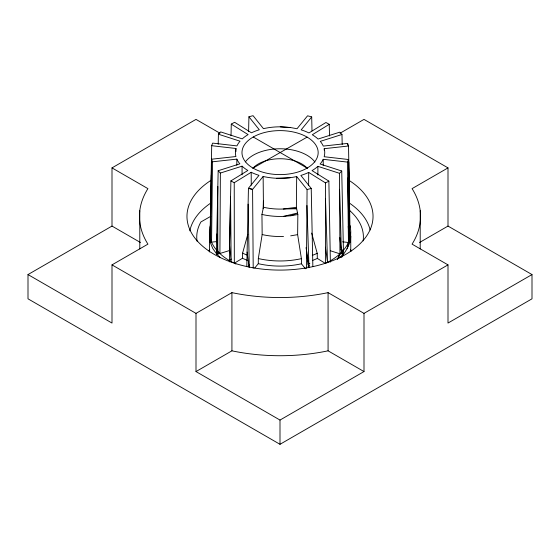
<?xml version="1.0" encoding="UTF-8"?>
<svg xmlns="http://www.w3.org/2000/svg" width="560" height="560" viewBox="0 0 560 560"><rect width="100%" height="100%" fill="white"/><g stroke="black" fill="none" stroke-linecap="round" stroke-linejoin="round"><path stroke-width="0.84" d="M220.423 257.691L216.972 254.408L217.777 251.426L217.833 186.466M242.067 174.839L242.074 166.166L220.374 173.047A69.405 40.075 0 0 1 218.169 170.73L239.869 163.849A44.667 25.788 0 0 1 236.852 159.124L212.513 161.798A69.405 40.075 0 0 1 211.61 159.208L235.928 156.534A44.667 25.788 0 0 1 235.977 148.484L211.701 145.705L210.245 225.82A70.679 40.81 0 0 0 210.161 238.154L210.217 242.249L212.765 248.486L216.972 254.408L229.537 250.516M312.858 266.595L311.227 188.419L300.846 175.434A44.667 25.788 0 0 0 308.686 172.41L325.507 182.903L325.402 263.452L317.324 258.412A58.807 33.95 0 0 1 312.452 260.484M233.247 262.71L229.131 260.435A70.679 40.81 0 0 1 219.912 253.568L220.374 173.047M236.817 165.27L236.852 159.124M308.623 185.283L308.686 172.41M254.737 268.03L258.286 263.676L258.321 258.552L262.157 234.556L261.947 214.431L263.452 207.249L263.137 176.47C274.141 178.955 285.67 178.976 296.688 176.547L307.069 189.525L306.439 268.303M217.413 241.542L210.217 242.249L210.637 239.778L211.323 174.881M305.424 268.765L301.441 263.774L301.399 258.643L297.64 234.633L297.843 214.515L296.373 207.319L296.688 176.547M219.912 253.568L216.482 249.963A70.679 40.81 0 0 1 211.561 242.186L212.513 161.798M235.942 151.55L235.977 148.484M349.671 211.701L349.692 210M349.958 227.598L348.53 146.006A69.405 40.075 0 0 0 347.627 143.416L323.288 146.09A44.667 25.788 0 0 0 320.271 141.365L341.978 134.484L342.188 144.501M211.61 159.208L210.161 238.154L211.561 242.186M218.204 144.221L218.414 134.211A69.405 40.075 0 0 1 219.723 132.811L220.647 131.901L242.256 138.88A44.667 25.788 0 0 1 248.094 134.603L231.28 124.11A69.405 40.075 0 0 1 234.64 122.311L251.454 132.804A44.667 25.788 0 0 1 259.301 129.78L248.92 116.795A69.405 40.075 0 0 1 253.078 115.689L263.452 128.667A44.667 25.788 0 0 1 280.245 126.819L290.472 127.526L297.01 128.744L307.559 115.815A69.405 40.075 0 0 1 311.703 116.935L311.997 130.921M218.169 170.73L216.482 249.963L216.972 254.408L219.177 252.861M248.605 131.656L248.92 116.795M246.806 266.441L248.444 188.279L258.993 175.343A44.667 25.788 0 0 1 251.195 172.277L234.234 182.7L234.325 263.249A70.679 40.81 0 0 0 235.879 263.991M231.021 135.744L231.28 124.11M242.074 166.166A44.667 25.788 0 0 0 247.856 170.471L230.902 180.887L229.488 244.412L231.147 261.597L230.545 196.686L229.39 261.877M234.325 263.249L242.473 258.251L242.592 253.134L247.786 234.36M263.158 208.642L263.389 201.075M217.119 250.698L216.972 254.408L218.47 252.147M210.385 238.966L210.217 242.249L211.225 241.388M350.238 232.19C352.485 241.521 346.591 249.655 341.761 256.963L342.923 254.688L343.42 250.243L341.733 171.003L320.124 164.024A44.667 25.788 0 0 0 323.204 159.313L347.508 162.099A69.405 40.075 0 0 0 348.439 159.509L324.163 156.73A44.667 25.788 0 0 0 324.219 148.68L348.53 146.006M209.391 251.993L209.734 233.471M330.372 262.101L328.867 181.104L312.046 170.611A44.667 25.788 0 0 0 317.884 166.334L339.5 173.313A69.405 40.075 0 0 0 341.733 171.003M347.508 162.099L348.446 242.494L347.207 248.787L348.789 241.696L348.446 242.494A70.679 40.81 0 0 1 343.42 250.243L339.941 253.834A70.679 40.81 0 0 1 330.631 260.659L326.487 262.92M210.917 240.583L210.217 242.249L209.391 235.865M339.5 173.313L339.941 253.834L337.449 259.35L340.69 253.134L342.923 254.688L341.733 256.998L342.923 254.688L342.776 250.978M211.211 240.996L210.217 242.249L211.379 241.206M263.137 176.47L252.581 189.399L253.204 268.184M311.703 116.935L301.154 129.871A44.667 25.788 0 0 1 308.952 132.937L325.913 122.514A69.405 40.075 0 0 1 329.245 124.327L329.504 135.961M248.29 266.273L249.298 265.034M219.723 132.811L218.414 134.211L240.023 141.19A44.667 25.788 0 0 0 236.943 145.901L212.639 143.115A69.405 40.075 0 0 0 211.701 145.705M339.43 257.957L342.923 254.688L342.104 251.706M329.245 124.327L312.291 134.743A44.667 25.788 0 0 1 318.066 139.048L339.773 132.167A69.405 40.075 0 0 1 341.978 134.484M229.131 260.435L231.35 259.07M419.559 242.494L448 226.072L532 274.568L532 298.816L280 444.311L28 298.816L28 274.568L112 226.072L112 167.888L196 119.392L219.947 133.217M253.239 168.217A38.094 21.994 0 0 0 306.908 168.217L307.111 168.098A38.094 21.994 0 0 0 306.971 137.032A38.094 21.994 0 0 0 253.169 137.032A38.094 21.994 0 0 0 253.029 168.098L307.111 137.116M28 274.568L112 323.064L112 264.88L147.924 244.139A140.553 81.144 0 0 1 147.924 188.629L112 167.888M340.053 133.217L364 119.392L448 167.888L448 226.072M112 264.88L196 313.376L231.924 292.635A140.553 81.144 0 0 0 328.076 292.635L364 313.376L448 264.88L448 323.064L532 274.568M448 167.888L412.076 188.629A140.553 81.144 0 0 1 412.076 244.139L448 264.88M196 313.376L196 371.567L231.924 350.826A140.553 81.144 0 0 0 328.076 350.826L364 371.567L364 313.376M196 371.567L280 420.063L364 371.567M210.756 216.314L200.928 221.949A83.328 48.111 0 0 0 197.071 241.227M283.556 216.377L290.822 215.761L297.542 213.031L283.556 216.377A48.692 28.112 0 0 1 261.947 214.431M307.881 266.189L309.575 265.79M290.822 215.761L297.843 214.515M263.452 207.249A44.996 25.977 0 0 0 283.269 209.02L296.373 207.319M290.689 235.844L297.64 234.633M276.465 178.311L290.136 177.73M283.269 209.02L296.66 208.712L289.926 208.453M280.245 126.819L290.472 127.526M342.608 241.822L348.446 242.494M249.263 188.517L252.581 189.399A69.405 40.075 0 0 1 249.263 188.517L248.444 188.279M341.026 249.473L343.42 250.243M330.358 250.74L339.941 253.834M253.239 136.997L307.111 168.098M112 226.072L140.441 242.494M309.407 263.921L307.909 262.052L307.727 256.956L306.04 247.625M339.85 237.622L341.411 252.427L342.923 254.688M311.668 233.072L317.205 253.302L317.324 258.412M306.551 253.799L308.784 267.729M325.423 247.233L327.551 262.374L325.486 198.898M247.107 252.056L249.088 267.204M348.257 226.303L349.111 240.891L347.69 178.066M216.818 234.003L217.777 251.426M349.846 227.556L349.762 225.323L349.986 226.135A70.679 40.81 0 0 1 349.902 238.462L349.839 242.564L349.314 206.717M306.943 205.506L308.987 267.638M339.584 189.308L341.411 252.427M349.027 190.925L348.439 159.509L349.608 222.565M248.108 204.141L249.277 267.155M210.245 225.82L210.28 228.018M347.627 143.416L347.648 145.152M324.219 148.68L324.24 150.213M348.824 161.924L349.02 180.18M349.153 192.346L349.377 212.338M210.448 222.25L210.637 239.778M323.204 159.313L323.239 165.459M251.195 172.277L251.258 185.15M317.884 166.334L317.891 175.007M420.21 210.721L420.21 248.969M350.756 236.18L350.756 251.461M328.076 292.635L328.076 350.826M280 420.063L280 444.311M231.924 292.635L231.924 350.826M139.79 210.721L139.79 248.969M309.827 263.277A57.022 32.921 0 0 1 307.503 264.054M245.35 161.882A37.898 21.882 0 0 1 280.217 148.764A37.898 21.882 0 0 1 314.916 162.036M252.763 168.357A30.709 17.731 0 0 1 280.189 158.739A30.709 17.731 0 0 1 307.489 168.476M317.205 253.302A58.541 33.796 0 0 1 312.305 255.381M301.399 258.643A58.541 33.796 0 0 1 258.321 258.552M247.464 255.241A58.541 33.796 0 0 1 242.592 253.134M301.441 263.774A58.807 33.95 0 0 1 258.286 263.676M247.31 260.337A58.807 33.95 0 0 1 242.473 258.251M283.514 236.453A48.902 28.238 0 0 1 262.157 234.556M328.867 181.104A69.405 40.075 0 0 1 325.507 182.903M311.227 188.419A69.405 40.075 0 0 1 307.069 189.525M234.234 182.7A69.405 40.075 0 0 1 230.902 180.887M349.433 210.336A83.328 48.111 0 0 1 363.125 240.905M189.819 230.853A90.874 52.465 0 0 1 210.476 203.252M349.391 203.063A90.874 52.465 0 0 1 370.132 229.985M208.915 250.943A74.249 42.868 0 0 1 209.748 249.431M350.42 249.466A74.249 42.868 0 0 1 351.204 250.901M348.67 180.145A93.037 53.711 0 0 1 344.792 254.926A93.037 53.711 0 0 1 215.208 254.926A93.037 53.711 0 0 1 211.33 180.145"/></g></svg>
